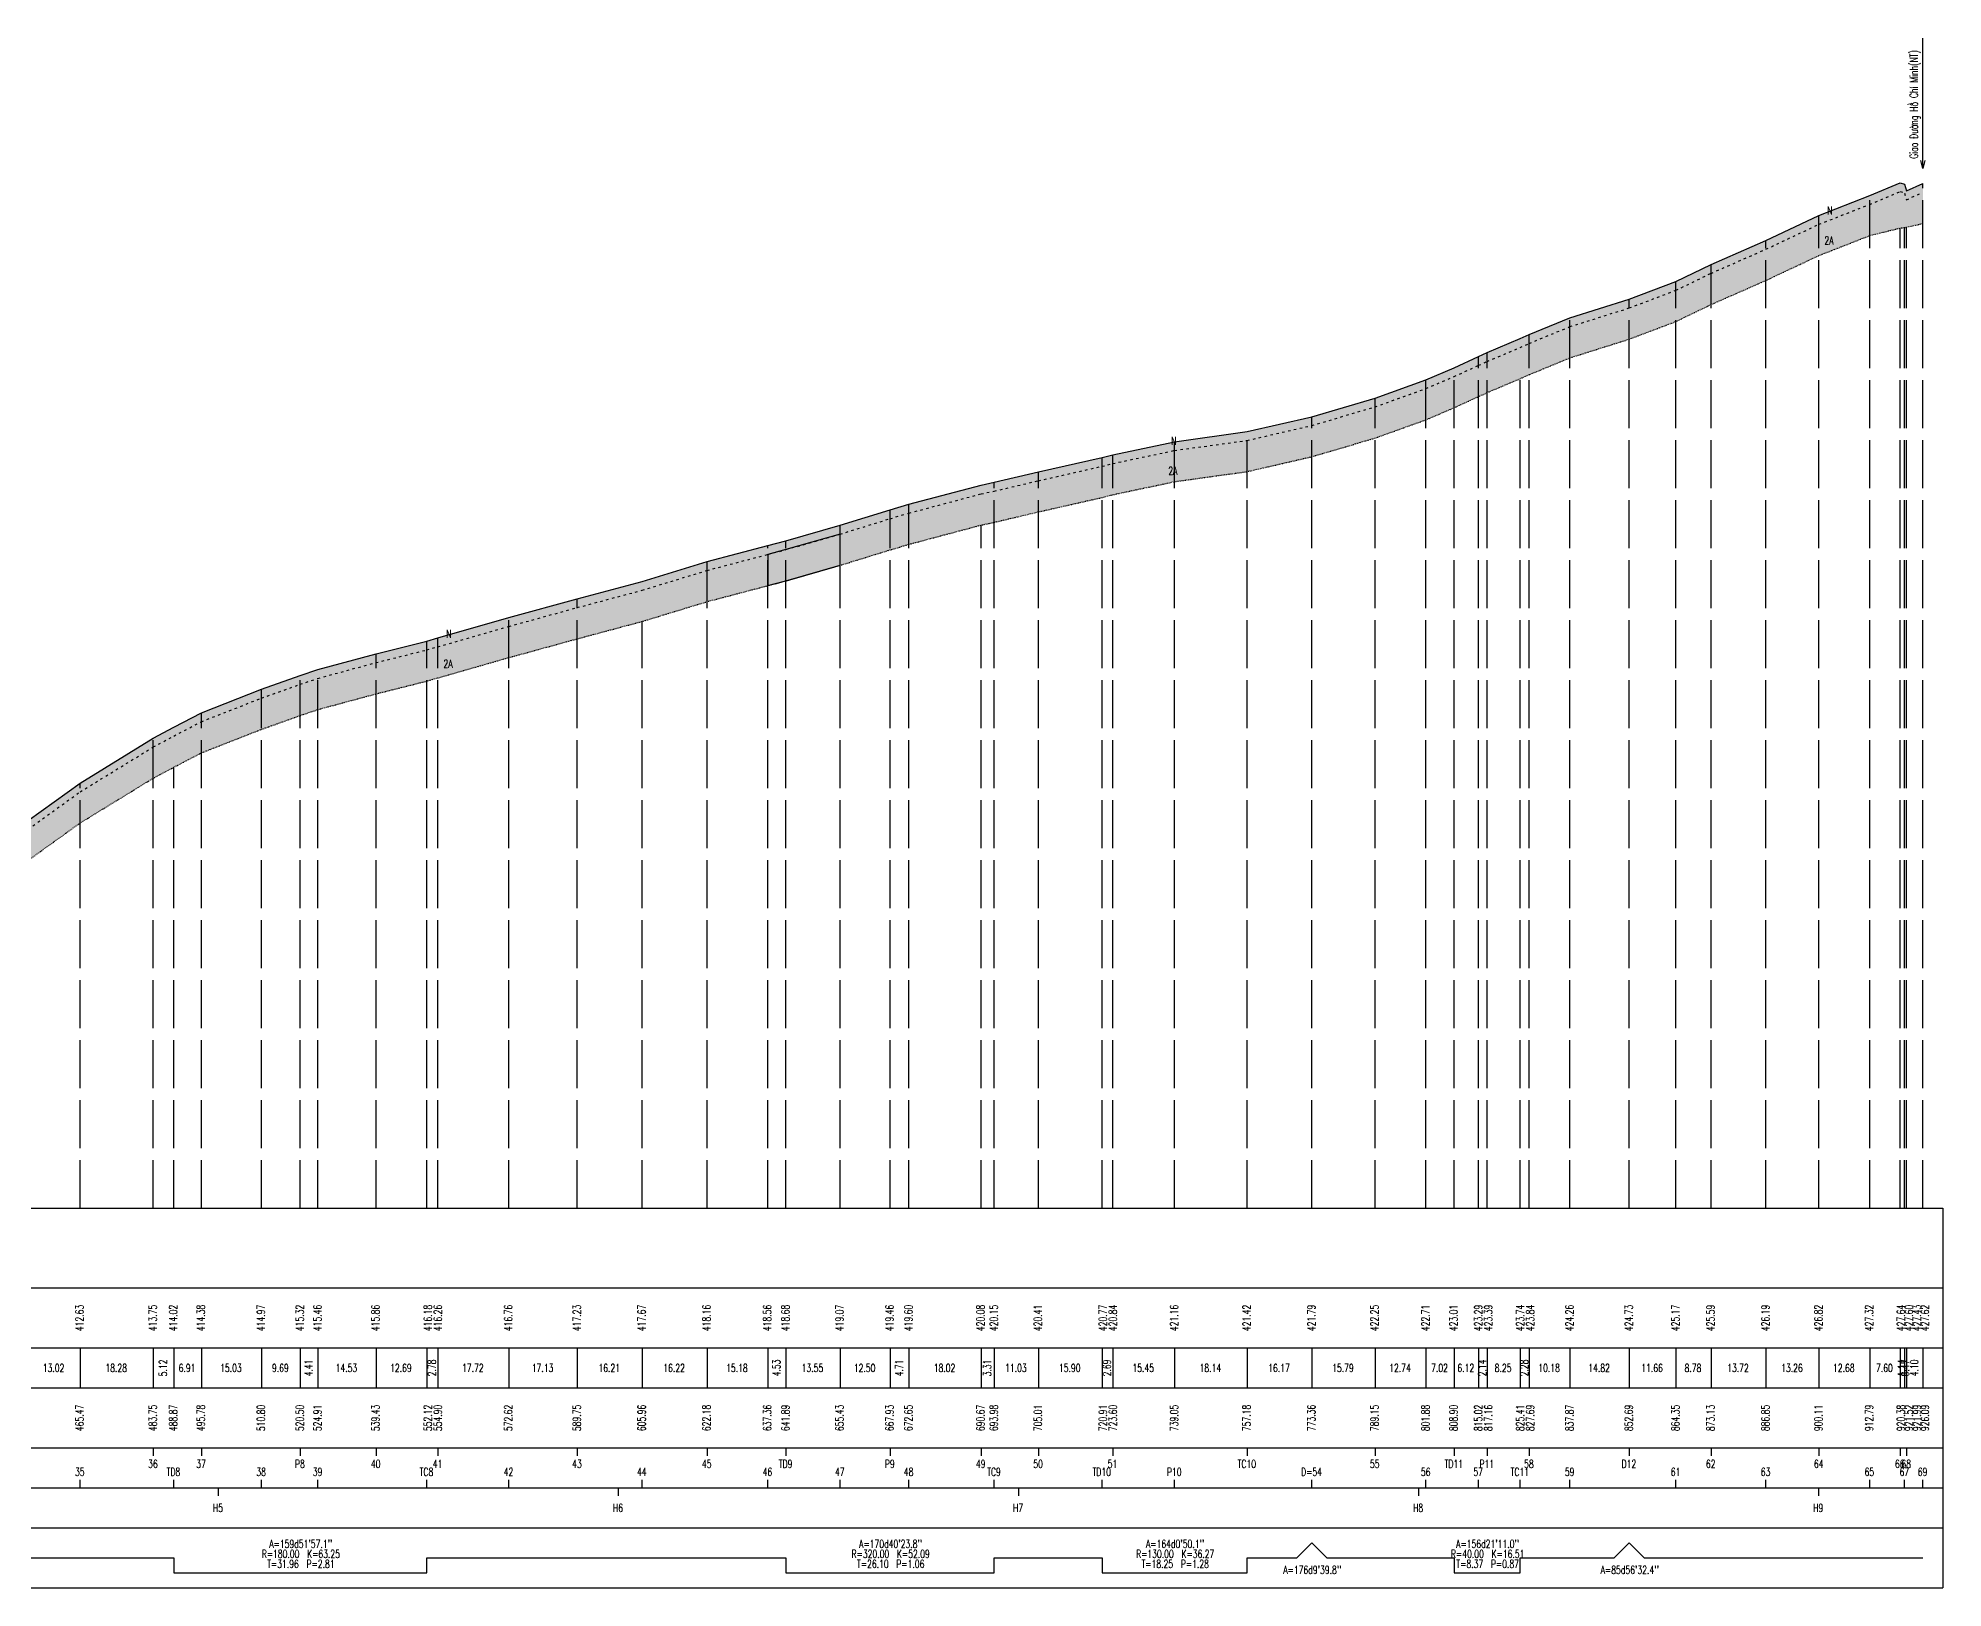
# Model space of a CAD drawing. Header units: centimetres. Extents: x 556321 to 560034, y 1839250 to 1840516.
# Drawn here: x 558596.9 to 559073, y 1840128.8 to 1840516.3 of the extents above; entities that cross this region are included whole.
import ezdxf
from ezdxf.enums import TextEntityAlignment as Align

# ---------------------------------------------------------------- set-up
doc = ezdxf.new("R2010")
doc.units = ezdxf.units.CM
doc.header["$MEASUREMENT"] = 0
doc.set_wipeout_variables(frame=1)
doc.linetypes.add('ACAD_ISO02W100', pattern=[15, 12, -3])
doc.linetypes.add('ACAD_ISO03W100', pattern=[30, 12, -18])
for name, color, linetype in [('DIA CHAT', 8, 'Continuous'), ('enttdtunhien', 3, 'Continuous'), ('kcle_TuyenPDP', 7, 'Continuous'), ('linedongtd', 8, 'Continuous'), ('plinetdtn', 3, 'Continuous'), ('PlineThangCong', 5, 'Continuous'), ('Texttencoc', 5, 'Continuous')]:
    doc.layers.add(name, color=color, linetype=linetype)
doc.styles.add('CHUSO', font='Vnsimple.shx', dxfattribs={"width": 0.7})
doc.styles.get("Standard").update_dxf_attribs({"font": 'Vnsimple.shx', "width": 0.7, "height": 2})
doc.styles.add('TENCOC', font='vnsimple.shx', dxfattribs={"width": 0.7})
doc.styles.add('TIEUDE', font='Vnromanc.shx', dxfattribs={"width": 0.7})
doc.dimstyles.get("Standard").update_dxf_attribs({"dimtxt": 0.18, "dimasz": 0.18, "dimexe": 0.18, "dimexo": 0.0625, "dimgap": 0.09, "dimtad": 0, "dimtih": 1, "dimtoh": 1, "dimdec": 4, "dimzin": 0, "dimdsep": 46, "dimtxsty": 'Standard', "dimcen": 0.09, "dimadec": 0, "dimazin": 0, "dimtfac": 1, "dimtdec": 4, "dimtofl": 0, "dimtmove": 0, "dimatfit": 3, "dimfxl": 0, "dimtolj": 1, "dimtzin": 0, "dimarcsym": 0})

# ---------------------------------------------------------------- blocks, each defined once
blk = doc.blocks.new('A$C379663C2')
at = {"layer": 'Texttencoc', "style": 'TIEUDE'}
blk.add_attdef('M', (1.58, 1.5), '', height=1.76, dxfattribs=at)

msp = doc.modelspace()

# ---------------------------------------------------------------- hatches: boundary and pattern name
at = {"layer": 'DIA CHAT', "lineweight": -2}
h = msp.add_hatch(dxfattribs=at)
h.set_pattern_fill('ANGLE', color=256, scale=10, style=0)
h.set_pattern_definition([(0, (0, 0), (0, 2.75), [2, -0.75]), (90, (0, 0), (-2.75, 2e-16), [2, -0.75])])
h.paths.add_polyline_path([(559042.006, 1840469.781), (559054.686, 1840474.751), (559062.281, 1840477.971), (559063.417, 1840477.591), (559063.891, 1840475.921), (559067.987, 1840477.781), (559067.987, 1840479.981), (559063.891, 1840478.121), (559063.417, 1840479.791), (559062.281, 1840480.171), (559054.686, 1840476.951), (559042.006, 1840471.981), (559028.747, 1840465.741), (559015.029, 1840459.711), (559006.251, 1840455.471), (558994.589, 1840451.061), (558979.768, 1840446.391), (558969.588, 1840442.181), (558967.311, 1840441.181), (558967.311, 1840438.981), (558969.588, 1840439.981), (558979.768, 1840444.191), (558994.589, 1840448.861), (559006.251, 1840453.271), (559015.029, 1840457.511), (559028.747, 1840463.541)])
h.paths.add_polyline_path([(558931.049, 1840424.121), (558943.784, 1840428.701), (558950.803, 1840431.701), (558956.919, 1840434.511), (558959.057, 1840435.481), (558967.311, 1840438.981), (558967.311, 1840441.181), (558959.057, 1840437.681), (558956.919, 1840436.711), (558950.803, 1840433.901), (558943.784, 1840430.901), (558931.049, 1840426.321), (558915.254, 1840421.671), (558899.081, 1840417.941), (558880.945, 1840415.421), (558865.497, 1840412.161), (558862.809, 1840411.461), (558846.912, 1840407.861), (558835.879, 1840405.261), (558832.566, 1840404.561), (558832.566, 1840402.361), (558835.879, 1840403.061), (558846.912, 1840405.661), (558862.809, 1840409.261), (558865.497, 1840409.961), (558880.945, 1840413.221), (558899.081, 1840415.741), (558915.254, 1840419.471)])
h.paths.add_polyline_path([(558764.078, 1840383.221), (558779.259, 1840387.221), (558783.788, 1840388.421), (558797.334, 1840392.301), (558809.834, 1840396.161), (558814.548, 1840397.561), (558832.566, 1840402.361), (558832.566, 1840404.561), (558814.548, 1840399.761), (558809.834, 1840398.361), (558797.334, 1840394.501), (558783.788, 1840390.621), (558779.259, 1840389.421), (558764.078, 1840385.421), (558747.862, 1840380.471), (558731.651, 1840376.131), (558714.524, 1840371.421), (558696.801, 1840366.351), (558694.024, 1840365.551), (558681.332, 1840362.361), (558666.807, 1840358.441), (558662.397, 1840356.941), (558652.703, 1840353.491), (558637.678, 1840347.601), (558630.77, 1840344.001), (558630.77, 1840341.801), (558637.678, 1840345.401), (558652.703, 1840351.291), (558662.397, 1840354.741), (558666.807, 1840356.241), (558681.332, 1840360.161), (558694.024, 1840363.351), (558696.801, 1840364.151), (558714.524, 1840369.221), (558731.651, 1840373.931), (558747.862, 1840378.271)])
h.paths.add_polyline_path([(558590.794, 1840315.981), (558594.347, 1840318.481), (558607.37, 1840327.861), (558625.653, 1840339.071), (558630.77, 1840341.801), (558630.77, 1840344.001), (558625.653, 1840341.271), (558607.37, 1840330.061), (558594.347, 1840320.681), (558590.794, 1840318.181), (558580.61, 1840311.511), (558570.425, 1840304.211), (558557.941, 1840296.901), (558551.448, 1840294.301), (558544.05, 1840291.491), (558532.573, 1840288.441), (558519.026, 1840286.681), (558519.026, 1840284.481), (558532.573, 1840286.241), (558544.05, 1840289.291), (558551.448, 1840292.101), (558557.941, 1840294.701), (558570.425, 1840302.011), (558580.61, 1840309.311)])
h.paths.add_polyline_path([(558462.072, 1840279.021), (558465.873, 1840279.421), (558480.834, 1840280.701), (558483.162, 1840281.001), (558499.196, 1840282.721), (558513.699, 1840283.981), (558519.026, 1840284.481), (558519.026, 1840286.681), (558513.699, 1840286.181), (558499.196, 1840284.921), (558483.162, 1840283.201), (558480.834, 1840282.901), (558465.873, 1840281.621), (558462.072, 1840281.221), (558450.924, 1840280.201), (558443.31, 1840280.391), (558442.59, 1840280.391), (558434.179, 1840281.021), (558425.768, 1840282.741), (558423.233, 1840283.841), (558416.17, 1840286.241), (558409.107, 1840288.841), (558401.226, 1840292.041), (558385.053, 1840300.641), (558385.053, 1840298.441), (558401.226, 1840289.841), (558409.107, 1840286.641), (558416.17, 1840284.041), (558423.233, 1840281.641), (558425.768, 1840280.541), (558434.179, 1840278.821), (558442.59, 1840278.191), (558443.31, 1840278.191), (558450.924, 1840278.001)])
h.paths.add_polyline_path([(558148, 1840297.761), (558141.899, 1840298.701), (558141.899, 1840296.501), (558148, 1840295.561)])
h.paths.add_polyline_path([(558277.825, 1840348.941), (558277.825, 1840346.741), (558282.415, 1840345.111), (558289.43, 1840344.111), (558291.974, 1840342.791), (558299.029, 1840341.491), (558312.271, 1840338.011), (558315.711, 1840335.591), (558320.995, 1840334.291), (558332.786, 1840327.691), (558340.691, 1840323.331), (558349.861, 1840318.291), (558351.658, 1840317.291), (558366.92, 1840308.861), (558385.053, 1840298.441), (558385.053, 1840300.641), (558366.92, 1840311.061), (558351.658, 1840319.491), (558349.861, 1840320.491), (558340.691, 1840325.531), (558332.786, 1840329.891), (558320.995, 1840336.491), (558315.711, 1840337.791), (558312.271, 1840340.211), (558299.029, 1840343.691), (558291.974, 1840344.991), (558289.43, 1840346.311), (558282.415, 1840347.311)])
h = msp.add_hatch(dxfattribs=at)
h.set_pattern_fill('ANSI36', color=256, scale=15, style=0)
h.paths.add_polyline_path([(558351.658, 1840317.291), (558349.861, 1840318.291), (558349.861, 1840310.491), (558351.658, 1840309.491)])
h.paths.add_polyline_path([(558351.658, 1840317.291), (558351.658, 1840309.491), (558366.92, 1840301.061), (558366.92, 1840308.861)])
h.paths.add_polyline_path([(558366.92, 1840308.861), (558366.92, 1840301.061), (558385.053, 1840290.641), (558385.053, 1840298.441)])
h.paths.add_polyline_path([(558320.995, 1840334.291), (558320.995, 1840326.491), (558332.786, 1840319.891), (558332.786, 1840327.691)])
h.paths.add_polyline_path([(558340.691, 1840323.331), (558332.786, 1840327.691), (558332.786, 1840319.891), (558340.691, 1840315.531)])
h.paths.add_polyline_path([(558349.861, 1840318.291), (558340.691, 1840323.331), (558340.691, 1840315.531), (558349.861, 1840310.491)])
h.paths.add_polyline_path([(558299.029, 1840341.491), (558291.974, 1840342.791), (558289.43, 1840344.111), (558282.415, 1840345.111), (558277.825, 1840346.741), (558269.254, 1840347.281), (558269.254, 1840339.481), (558277.825, 1840338.941), (558282.415, 1840337.311), (558289.43, 1840336.311), (558291.974, 1840334.991), (558299.029, 1840333.691), (558312.271, 1840330.211), (558315.711, 1840327.791), (558320.995, 1840326.491), (558320.995, 1840334.291), (558315.711, 1840335.591), (558312.271, 1840338.011)])
h.paths.add_polyline_path([(558797.334, 1840384.501), (558797.334, 1840392.301), (558783.788, 1840388.421), (558779.259, 1840387.221), (558779.259, 1840379.421), (558783.788, 1840380.621)])
h.paths.add_polyline_path([(558814.548, 1840397.561), (558809.834, 1840396.161), (558809.834, 1840388.361), (558814.548, 1840389.761)])
h.paths.add_polyline_path([(558967.311, 1840438.981), (558959.057, 1840435.481), (558959.057, 1840427.681), (558967.311, 1840431.181)])
h.paths.add_polyline_path([(558969.588, 1840439.981), (558967.311, 1840438.981), (558967.311, 1840431.181), (558969.588, 1840432.181)])
h.paths.add_polyline_path([(558959.057, 1840435.481), (558956.919, 1840434.511), (558956.919, 1840426.711), (558959.057, 1840427.681)])
h.paths.add_polyline_path([(558979.768, 1840444.191), (558969.588, 1840439.981), (558969.588, 1840432.181), (558979.768, 1840436.391)])
h.paths.add_polyline_path([(558994.589, 1840448.861), (558979.768, 1840444.191), (558979.768, 1840436.391), (558994.589, 1840441.061)])
h.paths.add_polyline_path([(559006.251, 1840453.271), (558994.589, 1840448.861), (558994.589, 1840441.061), (559006.251, 1840445.471)])
h.paths.add_polyline_path([(559015.029, 1840457.511), (559006.251, 1840453.271), (559006.251, 1840445.471), (559015.029, 1840449.711)])
h.paths.add_polyline_path([(559028.747, 1840463.541), (559015.029, 1840457.511), (559015.029, 1840449.711), (559028.747, 1840455.741)])
h.paths.add_polyline_path([(559042.006, 1840469.781), (559028.747, 1840463.541), (559028.747, 1840455.741), (559042.006, 1840461.981)])
h.paths.add_polyline_path([(559054.686, 1840474.751), (559042.006, 1840469.781), (559042.006, 1840461.981), (559054.686, 1840466.951)])
h.paths.add_polyline_path([(559067.987, 1840477.781), (559063.891, 1840475.921), (559063.417, 1840477.591), (559062.281, 1840477.971), (559054.686, 1840474.751), (559054.686, 1840466.951), (559062.281, 1840468.834), (559063.417, 1840468.978), (559063.891, 1840469.041), (559067.987, 1840469.981)])
h.paths.add_polyline_path([(558943.784, 1840428.701), (558931.049, 1840424.121), (558931.049, 1840416.321), (558943.784, 1840420.901)])
h.paths.add_polyline_path([(558950.803, 1840431.701), (558943.784, 1840428.701), (558943.784, 1840420.901), (558950.803, 1840423.901)])
h.paths.add_polyline_path([(558956.919, 1840434.511), (558950.803, 1840431.701), (558950.803, 1840423.901), (558956.919, 1840426.711)])
h.paths.add_polyline_path([(558880.945, 1840413.221), (558865.497, 1840409.961), (558865.497, 1840402.161), (558880.945, 1840405.421)])
h.paths.add_polyline_path([(558899.081, 1840407.941), (558899.081, 1840415.741), (558880.945, 1840413.221), (558880.945, 1840405.421)])
h.paths.add_polyline_path([(558915.254, 1840419.471), (558899.081, 1840415.741), (558899.081, 1840407.941), (558915.254, 1840411.671)])
h.paths.add_polyline_path([(558931.049, 1840416.321), (558931.049, 1840424.121), (558915.254, 1840419.471), (558915.254, 1840411.671)])
h.paths.add_polyline_path([(558835.879, 1840403.061), (558832.566, 1840402.361), (558832.566, 1840394.561), (558835.879, 1840395.261)])
h.paths.add_polyline_path([(558846.912, 1840405.661), (558835.879, 1840403.061), (558835.879, 1840395.261), (558846.912, 1840397.861)])
h.paths.add_polyline_path([(558862.809, 1840409.261), (558846.912, 1840405.661), (558846.912, 1840397.861), (558862.809, 1840401.461)])
h.paths.add_polyline_path([(558865.497, 1840409.961), (558862.809, 1840409.261), (558862.809, 1840401.461), (558865.497, 1840402.161)])
h.paths.add_polyline_path([(558779.259, 1840379.421), (558779.259, 1840387.221), (558764.078, 1840383.221), (558764.078, 1840375.421)])
h.paths.add_polyline_path([(558832.566, 1840402.361), (558814.548, 1840397.561), (558814.548, 1840389.761), (558832.566, 1840394.561)])
h.paths.add_polyline_path([(558809.834, 1840396.161), (558797.334, 1840392.301), (558797.334, 1840384.501), (558809.834, 1840388.361)])
h.paths.add_polyline_path([(558666.807, 1840356.241), (558662.397, 1840354.741), (558662.397, 1840346.941), (558666.807, 1840348.441)])
h.paths.add_polyline_path([(558696.801, 1840364.151), (558694.024, 1840363.351), (558694.024, 1840355.551), (558696.801, 1840356.351)])
h.paths.add_polyline_path([(558681.332, 1840352.361), (558681.332, 1840360.161), (558666.807, 1840356.241), (558666.807, 1840348.441)])
h.paths.add_polyline_path([(558694.024, 1840363.351), (558681.332, 1840360.161), (558681.332, 1840352.361), (558694.024, 1840355.551)])
h.paths.add_polyline_path([(558714.524, 1840369.221), (558696.801, 1840364.151), (558696.801, 1840356.351), (558714.524, 1840361.421)])
h.paths.add_polyline_path([(558731.651, 1840373.931), (558714.524, 1840369.221), (558714.524, 1840361.421), (558731.651, 1840366.131)])
h.paths.add_polyline_path([(558747.862, 1840370.471), (558747.862, 1840378.271), (558731.651, 1840373.931), (558731.651, 1840366.131)])
h.paths.add_polyline_path([(558764.078, 1840383.221), (558747.862, 1840378.271), (558747.862, 1840370.471), (558764.078, 1840375.421)])
h.paths.add_polyline_path([(558637.678, 1840345.401), (558630.77, 1840341.801), (558630.77, 1840334.001), (558637.678, 1840337.601)])
h.paths.add_polyline_path([(558652.703, 1840343.491), (558652.703, 1840351.291), (558637.678, 1840345.401), (558637.678, 1840337.601)])
h.paths.add_polyline_path([(558662.397, 1840354.741), (558652.703, 1840351.291), (558652.703, 1840343.491), (558662.397, 1840346.941)])
h.paths.add_polyline_path([(558513.699, 1840276.181), (558519.026, 1840276.681), (558519.026, 1840284.481), (558513.699, 1840283.981), (558499.196, 1840282.721), (558483.162, 1840281.001), (558480.834, 1840280.701), (558465.873, 1840279.421), (558462.072, 1840279.021), (558450.924, 1840278.001), (558443.31, 1840278.191), (558442.59, 1840278.191), (558434.179, 1840278.821), (558425.768, 1840280.541), (558423.233, 1840281.641), (558416.17, 1840284.041), (558409.107, 1840286.641), (558401.226, 1840289.841), (558385.053, 1840298.441), (558385.053, 1840290.641), (558401.226, 1840282.041), (558409.107, 1840278.841), (558416.17, 1840276.241), (558423.233, 1840273.841), (558425.768, 1840272.741), (558434.179, 1840271.021), (558442.59, 1840270.391), (558443.31, 1840270.391), (558450.924, 1840270.201), (558462.072, 1840271.221), (558465.873, 1840271.621), (558480.834, 1840272.901), (558483.162, 1840273.201), (558499.196, 1840274.921)])
h.paths.add_polyline_path([(558607.37, 1840320.061), (558625.653, 1840331.271), (558630.77, 1840334.001), (558630.77, 1840341.801), (558625.653, 1840339.071), (558607.37, 1840327.861), (558594.347, 1840318.481), (558590.794, 1840315.981), (558580.61, 1840309.311), (558570.425, 1840302.011), (558557.941, 1840294.701), (558551.448, 1840292.101), (558544.05, 1840289.291), (558532.573, 1840286.241), (558519.026, 1840284.481), (558519.026, 1840276.681), (558532.573, 1840278.441), (558544.05, 1840281.491), (558551.448, 1840284.301), (558557.941, 1840286.901), (558570.425, 1840294.211), (558580.61, 1840301.511), (558590.794, 1840308.181), (558594.347, 1840310.681)])
h.paths.add_polyline_path([(558233.746, 1840333.971), (558239.946, 1840335.391), (558255.742, 1840338.341), (558269.254, 1840339.481), (558269.254, 1840347.281), (558255.742, 1840346.141), (558239.946, 1840343.191), (558233.746, 1840341.771), (558224.708, 1840339.441), (558208.254, 1840335.711), (558191.607, 1840329.441), (558173.408, 1840317.911), (558163.302, 1840309.201), (558157.346, 1840302.441), (558153.197, 1840299.341), (558148, 1840295.561), (558141.899, 1840296.501), (558141.899, 1840287.162), (558148, 1840287.761), (558153.197, 1840291.541), (558157.346, 1840294.641), (558163.302, 1840301.401), (558173.408, 1840310.111), (558191.607, 1840321.641), (558208.254, 1840327.911), (558224.708, 1840331.641)])

# ---------------------------------------------------------------- linework, layer by layer
at = {"layer": 'Defpoints', "linetype": 'ACAD_ISO03W100', "lineweight": -2, "ltscale": 0.01}
msp.add_lwpolyline([(558594.347, 1840310.681), (558607.37, 1840320.061), (558625.653, 1840331.271), (558630.77, 1840334.001), (558637.678, 1840337.601), (558652.703, 1840343.491), (558662.397, 1840346.941), (558666.807, 1840348.441), (558681.332, 1840352.361), (558694.024, 1840355.551), (558696.801, 1840356.351), (558714.524, 1840361.421), (558731.651, 1840366.131), (558747.862, 1840370.471), (558764.078, 1840375.421), (558779.259, 1840379.421), (558783.788, 1840380.621), (558797.334, 1840384.501), (558809.834, 1840388.361), (558814.548, 1840389.761), (558832.566, 1840394.561), (558835.879, 1840395.261), (558846.912, 1840397.861), (558862.809, 1840401.461), (558865.497, 1840402.161), (558880.945, 1840405.421), (558899.081, 1840407.941), (558915.254, 1840411.671), (558931.049, 1840416.321), (558943.784, 1840420.901), (558950.803, 1840423.901), (558956.919, 1840426.711), (558959.057, 1840427.681), (558967.311, 1840431.181), (558969.588, 1840432.181), (558979.768, 1840436.391), (558994.589, 1840441.061), (559006.251, 1840445.471), (559015.029, 1840449.711), (559028.747, 1840455.741), (559042.006, 1840461.981), (559054.686, 1840466.951), (559062.281, 1840468.834), (559063.417, 1840468.978), (559063.891, 1840469.041), (559067.987, 1840469.981)], dxfattribs=at)
at = {"layer": 'DIA CHAT', "linetype": 'ACAD_ISO03W100', "lineweight": -2, "ltscale": 0.05}
msp.add_lwpolyline([(558594.347, 1840318.481), (558607.37, 1840327.861), (558625.653, 1840339.071), (558630.77, 1840341.801), (558637.678, 1840345.401), (558652.703, 1840351.291), (558662.397, 1840354.741), (558666.807, 1840356.241), (558681.332, 1840360.161), (558694.024, 1840363.351), (558696.801, 1840364.151), (558714.524, 1840369.221), (558731.651, 1840373.931), (558747.862, 1840378.271), (558764.078, 1840383.221), (558779.259, 1840387.221), (558783.788, 1840388.421), (558797.334, 1840392.301), (558809.834, 1840396.161), (558814.548, 1840397.561), (558832.566, 1840402.361), (558835.879, 1840403.061), (558846.912, 1840405.661), (558862.809, 1840409.261), (558865.497, 1840409.961), (558880.945, 1840413.221), (558899.081, 1840415.741), (558915.254, 1840419.471), (558931.049, 1840424.121), (558943.784, 1840428.701), (558950.803, 1840431.701), (558956.919, 1840434.511), (558959.057, 1840435.481), (558967.311, 1840438.981), (558969.588, 1840439.981), (558979.768, 1840444.191), (558994.589, 1840448.861), (559006.251, 1840453.271), (559015.029, 1840457.511), (559028.747, 1840463.541), (559042.006, 1840469.781), (559054.686, 1840474.751), (559062.281, 1840477.971), (559063.417, 1840477.591), (559063.891, 1840475.921), (559067.987, 1840477.781)], dxfattribs=at)
at = {"layer": 'DIA CHAT', "lineweight": -2}
msp.add_lwpolyline([(558779.259, 1840387.221), (558779.259, 1840379.421), (558783.788, 1840380.621), (558797.334, 1840384.501), (558797.334, 1840392.301), (558783.788, 1840388.421), (558779.259, 1840387.221)], close=True, dxfattribs=at)
at = {"layer": 'enttdtunhien', "lineweight": -2}
for p, q in [((558136.899, 1840223.791), (559072.987, 1840223.791)), ((559072.987, 1840223.791), (559072.987, 1840128.791)), ((558136.899, 1840203.791), (559072.987, 1840203.791)), ((558136.899, 1840188.791), (559072.987, 1840188.791)), ((558136.899, 1840178.791), (559072.987, 1840178.791)), ((558136.899, 1840163.791), (559072.987, 1840163.791)), ((558136.899, 1840153.791), (559072.987, 1840153.791)), ((558136.899, 1840143.791), (559072.987, 1840143.791)), ((558136.899, 1840128.791), (559072.987, 1840128.791))]:
    msp.add_line(p, q, dxfattribs=at)
at = {"layer": 'enttdtunhien', "color": 3, "lineweight": -2}
for p, q in [((558607.37, 1840188.791), (558607.37, 1840178.791)), ((558625.653, 1840188.791), (558625.653, 1840178.791)), ((558630.77, 1840188.791), (558630.77, 1840178.791)), ((558637.678, 1840188.791), (558637.678, 1840178.791)), ((558652.703, 1840188.791), (558652.703, 1840178.791)), ((558662.397, 1840188.791), (558662.397, 1840178.791)), ((558666.807, 1840188.791), (558666.807, 1840178.791)), ((558681.332, 1840188.791), (558681.332, 1840178.791)), ((558694.024, 1840188.791), (558694.024, 1840178.791)), ((558696.801, 1840188.791), (558696.801, 1840178.791)), ((558714.524, 1840188.791), (558714.524, 1840178.791)), ((558731.651, 1840188.791), (558731.651, 1840178.791)), ((558747.862, 1840188.791), (558747.862, 1840178.791)), ((558764.078, 1840188.791), (558764.078, 1840178.791)), ((558779.259, 1840188.791), (558779.259, 1840178.791)), ((558783.788, 1840188.791), (558783.788, 1840178.791)), ((558797.334, 1840188.791), (558797.334, 1840178.791)), ((558809.834, 1840188.791), (558809.834, 1840178.791)), ((558814.548, 1840188.791), (558814.548, 1840178.791)), ((558832.566, 1840188.791), (558832.566, 1840178.791)), ((558835.879, 1840188.791), (558835.879, 1840178.791)), ((558846.912, 1840188.791), (558846.912, 1840178.791)), ((558862.809, 1840188.791), (558862.809, 1840178.791)), ((558865.497, 1840188.791), (558865.497, 1840178.791)), ((558880.945, 1840188.791), (558880.945, 1840178.791)), ((558899.081, 1840188.791), (558899.081, 1840178.791)), ((558915.254, 1840188.791), (558915.254, 1840178.791)), ((558931.049, 1840188.791), (558931.049, 1840178.791)), ((558943.784, 1840188.791), (558943.784, 1840178.791)), ((558950.803, 1840188.791), (558950.803, 1840178.791)), ((558956.919, 1840188.791), (558956.919, 1840178.791)), ((558959.057, 1840188.791), (558959.057, 1840178.791)), ((558967.311, 1840188.791), (558967.311, 1840178.791)), ((558969.588, 1840188.791), (558969.588, 1840178.791)), ((558979.768, 1840188.791), (558979.768, 1840178.791)), ((558994.589, 1840188.791), (558994.589, 1840178.791)), ((559006.251, 1840188.791), (559006.251, 1840178.791)), ((559015.029, 1840188.791), (559015.029, 1840178.791)), ((559028.747, 1840188.791), (559028.747, 1840178.791)), ((559042.006, 1840188.791), (559042.006, 1840178.791)), ((559054.686, 1840188.791), (559054.686, 1840178.791)), ((559062.281, 1840188.791), (559062.281, 1840178.791)), ((559063.417, 1840188.791), (559063.417, 1840178.791)), ((559063.891, 1840188.791), (559063.891, 1840178.791)), ((559067.987, 1840188.791), (559067.987, 1840178.791))]:
    msp.add_line(p, q, dxfattribs=at)
at = {"layer": 'enttdtunhien', "color": 5, "lineweight": -2}
for p, q in [((558625.653, 1840163.791), (558625.653, 1840161.791)), ((558637.678, 1840163.791), (558637.678, 1840161.791)), ((558662.397, 1840163.791), (558662.397, 1840161.791)), ((558681.332, 1840163.791), (558681.332, 1840161.791)), ((558696.801, 1840163.791), (558696.801, 1840161.791)), ((558731.651, 1840163.791), (558731.651, 1840161.791)), ((558764.078, 1840163.791), (558764.078, 1840161.791)), ((558783.788, 1840163.791), (558783.788, 1840161.791)), ((558809.834, 1840163.791), (558809.834, 1840161.791)), ((558832.566, 1840163.791), (558832.566, 1840161.791)), ((558846.912, 1840163.791), (558846.912, 1840161.791)), ((558865.497, 1840163.791), (558865.497, 1840161.791)), ((558899.081, 1840163.791), (558899.081, 1840161.791)), ((558931.049, 1840163.791), (558931.049, 1840161.791)), ((558950.803, 1840163.791), (558950.803, 1840161.791)), ((558959.057, 1840163.791), (558959.057, 1840161.791)), ((558969.588, 1840163.791), (558969.588, 1840161.791)), ((558994.589, 1840163.791), (558994.589, 1840161.791)), ((559015.029, 1840163.791), (559015.029, 1840161.791)), ((559042.006, 1840163.791), (559042.006, 1840161.791)), ((559062.281, 1840163.791), (559062.281, 1840161.791)), ((559063.891, 1840163.791), (559063.891, 1840161.791)), ((558607.37, 1840153.791), (558607.37, 1840155.791)), ((558630.77, 1840153.791), (558630.77, 1840155.791)), ((558652.703, 1840153.791), (558652.703, 1840155.791)), ((558666.807, 1840153.791), (558666.807, 1840155.791)), ((558694.024, 1840153.791), (558694.024, 1840155.791)), ((558714.524, 1840153.791), (558714.524, 1840155.791)), ((558747.862, 1840153.791), (558747.862, 1840155.791)), ((558779.259, 1840153.791), (558779.259, 1840155.791)), ((558797.334, 1840153.791), (558797.334, 1840155.791)), ((558814.548, 1840153.791), (558814.548, 1840155.791)), ((558835.879, 1840153.791), (558835.879, 1840155.791)), ((558862.809, 1840153.791), (558862.809, 1840155.791)), ((558880.945, 1840153.791), (558880.945, 1840155.791)), ((558915.254, 1840153.791), (558915.254, 1840155.791)), ((558943.784, 1840153.791), (558943.784, 1840155.791)), ((558956.919, 1840153.791), (558956.919, 1840155.791)), ((558967.311, 1840153.791), (558967.311, 1840155.791)), ((558979.768, 1840153.791), (558979.768, 1840155.791)), ((559006.251, 1840153.791), (559006.251, 1840155.791)), ((559028.747, 1840153.791), (559028.747, 1840155.791)), ((559054.686, 1840153.791), (559054.686, 1840155.791)), ((559063.417, 1840153.791), (559063.417, 1840155.791)), ((559067.987, 1840153.791), (559067.987, 1840155.791)), ((558641.899, 1840153.791), (558641.899, 1840151.791)), ((558741.899, 1840153.791), (558741.899, 1840151.791)), ((558841.899, 1840153.791), (558841.899, 1840151.791)), ((558941.899, 1840153.791), (558941.899, 1840151.791)), ((559041.899, 1840153.791), (559041.899, 1840151.791))]:
    msp.add_line(p, q, dxfattribs=at)
at = {"layer": 'linedongtd', "linetype": 'ACAD_ISO02W100', "lineweight": -2}
for p, q in [((559067.987, 1840223.791), (559067.987, 1840479.981)), ((559054.686, 1840223.791), (559054.686, 1840476.951)), ((559042.006, 1840223.791), (559042.006, 1840471.981)), ((559062.281, 1840223.791), (559062.281, 1840468.834)), ((559063.417, 1840223.791), (559063.417, 1840468.978)), ((559063.891, 1840223.791), (559063.891, 1840469.041)), ((559028.747, 1840223.791), (559028.747, 1840465.741)), ((559015.029, 1840223.791), (559015.029, 1840459.711)), ((559006.251, 1840223.791), (559006.251, 1840455.471)), ((558994.589, 1840223.791), (558994.589, 1840451.061)), ((558979.768, 1840223.791), (558979.768, 1840446.391)), ((558969.588, 1840223.791), (558969.588, 1840442.181)), ((558956.919, 1840223.791), (558956.919, 1840436.711)), ((558959.057, 1840223.791), (558959.057, 1840437.681)), ((558943.784, 1840223.791), (558943.784, 1840430.901)), ((558950.803, 1840223.791), (558950.803, 1840433.901)), ((558967.311, 1840223.791), (558967.311, 1840431.181)), ((558931.049, 1840223.791), (558931.049, 1840426.321)), ((558915.254, 1840223.791), (558915.254, 1840421.671)), ((558899.081, 1840223.791), (558899.081, 1840417.941)), ((558865.497, 1840223.791), (558865.497, 1840412.161)), ((558880.945, 1840223.791), (558880.945, 1840415.421)), ((558846.912, 1840223.791), (558846.912, 1840407.861)), ((558862.809, 1840223.791), (558862.809, 1840411.461)), ((558835.879, 1840223.791), (558835.879, 1840405.261)), ((558809.834, 1840223.791), (558809.834, 1840398.361)), ((558814.548, 1840223.791), (558814.548, 1840399.761)), ((558797.334, 1840223.791), (558797.334, 1840394.501)), ((558832.566, 1840223.791), (558832.566, 1840394.561)), ((558779.259, 1840223.791), (558779.259, 1840389.421)), ((558783.788, 1840223.791), (558783.788, 1840390.621)), ((558764.078, 1840223.791), (558764.078, 1840385.421)), ((558731.651, 1840223.791), (558731.651, 1840376.131)), ((558714.524, 1840223.791), (558714.524, 1840371.421)), ((558747.862, 1840223.791), (558747.862, 1840370.471)), ((558694.024, 1840223.791), (558694.024, 1840365.551)), ((558696.801, 1840223.791), (558696.801, 1840366.351)), ((558681.332, 1840223.791), (558681.332, 1840362.361)), ((558662.397, 1840223.791), (558662.397, 1840356.941)), ((558666.807, 1840223.791), (558666.807, 1840358.441)), ((558652.703, 1840223.791), (558652.703, 1840353.491)), ((558637.678, 1840223.791), (558637.678, 1840347.601)), ((558625.653, 1840223.791), (558625.653, 1840341.271)), ((558630.77, 1840223.791), (558630.77, 1840334.001)), ((558607.37, 1840223.791), (558607.37, 1840330.061))]:
    msp.add_line(p, q, dxfattribs=at)
at = {"layer": 'plinetdtn', "lineweight": -2}
msp.add_lwpolyline([(558594.347, 1840320.681), (558607.37, 1840330.061), (558625.653, 1840341.271), (558630.77, 1840344.001), (558637.678, 1840347.601), (558652.703, 1840353.491), (558662.397, 1840356.941), (558666.807, 1840358.441), (558681.332, 1840362.361), (558694.024, 1840365.551), (558696.801, 1840366.351), (558714.524, 1840371.421), (558731.651, 1840376.131), (558747.862, 1840380.471), (558764.078, 1840385.421), (558779.259, 1840389.421), (558783.788, 1840390.621), (558797.334, 1840394.501), (558809.834, 1840398.361), (558814.548, 1840399.761), (558832.566, 1840404.561), (558835.879, 1840405.261), (558846.912, 1840407.861), (558862.809, 1840411.461), (558865.497, 1840412.161), (558880.945, 1840415.421), (558899.081, 1840417.941), (558915.254, 1840421.671), (558931.049, 1840426.321), (558943.784, 1840430.901), (558950.803, 1840433.901), (558956.919, 1840436.711), (558959.057, 1840437.681), (558967.311, 1840441.181), (558969.588, 1840442.181), (558979.768, 1840446.391), (558994.589, 1840451.061), (559006.251, 1840455.471), (559015.029, 1840459.711), (559028.747, 1840465.741), (559042.006, 1840471.981), (559054.686, 1840476.951), (559062.281, 1840480.171), (559063.417, 1840479.791), (559063.891, 1840478.121), (559067.987, 1840479.981)], dxfattribs=at)
at = {"layer": 'PlineThangCong', "color": 1, "lineweight": -2}
msp.add_lwpolyline([(558590.794, 1840136.291), (558630.77, 1840136.291), (558630.77, 1840132.541), (558694.024, 1840132.541), (558694.024, 1840136.291), (558783.788, 1840136.291), (558783.788, 1840132.541), (558835.879, 1840132.541), (558835.879, 1840136.291), (558862.809, 1840136.291), (558862.809, 1840132.541), (558899.081, 1840132.541), (558899.081, 1840136.291), (558911.504, 1840136.291), (558915.254, 1840140.041), (558919.004, 1840136.291), (558950.803, 1840136.291), (558950.803, 1840132.541), (558967.311, 1840132.541), (558967.311, 1840136.291), (558990.839, 1840136.291), (558994.589, 1840140.041), (558998.339, 1840136.291), (559067.987, 1840136.291)], dxfattribs=at)

# ---------------------------------------------------------------- texts
at = {"layer": 'enttdtunhien', "color": 3, "lineweight": -2, "style": 'CHUSO', "width": 0.7}
for s, p in [('412.63', (558607.243, 1840196.29, 413.168)), ('413.75', (558625.526, 1840196.29, 413.168)), ('414.02', (558630.644, 1840196.29, 413.168)), ('414.38', (558637.551, 1840196.29, 413.168)), ('414.97', (558652.577, 1840196.29, 413.168)), ('415.32', (558662.271, 1840196.29, 413.168)), ('415.46', (558666.681, 1840196.29, 413.168)), ('415.86', (558681.206, 1840196.29, 413.168)), ('416.18', (558694.286, 1840196.29, 413.168)), ('416.26', (558696.786, 1840196.29, 413.168)), ('416.76', (558714.397, 1840196.29, 413.168)), ('417.23', (558731.525, 1840196.29, 413.168)), ('417.67', (558747.736, 1840196.29, 413.168)), ('418.16', (558763.952, 1840196.29, 413.168)), ('418.56', (558779.132, 1840196.29, 413.168)), ('418.68', (558783.662, 1840196.29, 413.168)), ('419.07', (558797.208, 1840196.29, 413.168)), ('419.46', (558809.707, 1840196.29, 413.168)), ('419.60', (558814.422, 1840196.29, 413.168)), ('420.08', (558832.439, 1840196.29, 413.168)), ('420.15', (558835.752, 1840196.29, 413.168)), ('420.41', (558846.786, 1840196.29, 413.168)), ('420.77', (558863.027, 1840196.29, 413.168)), ('420.84', (558865.527, 1840196.29, 413.168)), ('421.16', (558880.819, 1840196.29, 413.168)), ('421.42', (558898.954, 1840196.29, 413.168)), ('421.79', (558915.128, 1840196.29, 413.168)), ('422.25', (558930.922, 1840196.29, 413.168)), ('422.71', (558943.658, 1840196.29, 413.168)), ('423.01', (558950.676, 1840196.29, 413.168)), ('423.29', (558956.861, 1840196.29, 413.168)), ('423.39', (558959.361, 1840196.29, 413.168)), ('423.74', (558967.323, 1840196.29, 413.168)), ('423.84', (558969.823, 1840196.29, 413.168)), ('424.26', (558979.641, 1840196.29, 413.168)), ('424.73', (558994.463, 1840196.29, 413.168)), ('425.17', (559006.125, 1840196.29, 413.168)), ('425.59', (559014.903, 1840196.29, 413.168)), ('426.19', (559028.621, 1840196.29, 413.168)), ('426.82', (559041.88, 1840196.29, 413.168)), ('427.32', (559054.559, 1840196.29, 413.168)), ('427.64', (559062.508, 1840196.29, 413.168)), ('427.60', (559064.508, 1840196.29, 413.168)), ('427.43', (559066.508, 1840196.29, 413.168)), ('427.62', (559068.508, 1840196.29, 413.168)), ('465.47', (558607.243, 1840171.29, 413.168)), ('483.75', (558625.526, 1840171.29, 413.168)), ('488.87', (558630.644, 1840171.29, 413.168)), ('495.78', (558637.551, 1840171.29, 413.168)), ('510.80', (558652.577, 1840171.29, 413.168)), ('520.50', (558662.271, 1840171.29, 413.168)), ('524.91', (558666.681, 1840171.29, 413.168)), ('539.43', (558681.206, 1840171.29, 413.168)), ('552.12', (558694.286, 1840171.29, 413.168)), ('554.90', (558696.786, 1840171.29, 413.168)), ('572.62', (558714.397, 1840171.29, 413.168)), ('589.75', (558731.525, 1840171.29, 413.168)), ('605.96', (558747.736, 1840171.29, 413.168)), ('622.18', (558763.952, 1840171.29, 413.168)), ('637.36', (558779.132, 1840171.29, 413.168)), ('641.89', (558783.662, 1840171.29, 413.168)), ('655.43', (558797.208, 1840171.29, 413.168)), ('667.93', (558809.707, 1840171.29, 413.168)), ('672.65', (558814.422, 1840171.29, 413.168)), ('690.67', (558832.439, 1840171.29, 413.168)), ('693.98', (558835.752, 1840171.29, 413.168)), ('705.01', (558846.786, 1840171.29, 413.168)), ('720.91', (558863.027, 1840171.29, 413.168)), ('723.60', (558865.527, 1840171.29, 413.168)), ('739.05', (558880.819, 1840171.29, 413.168)), ('757.18', (558898.954, 1840171.29, 413.168)), ('773.36', (558915.128, 1840171.29, 413.168)), ('789.15', (558930.922, 1840171.29, 413.168)), ('801.88', (558943.658, 1840171.29, 413.168)), ('808.90', (558950.676, 1840171.29, 413.168)), ('815.02', (558956.861, 1840171.29, 413.168)), ('817.16', (558959.361, 1840171.29, 413.168)), ('825.41', (558967.323, 1840171.29, 413.168)), ('827.69', (558969.823, 1840171.29, 413.168)), ('837.87', (558979.641, 1840171.29, 413.168)), ('852.69', (558994.463, 1840171.29, 413.168)), ('864.35', (559006.125, 1840171.29, 413.168)), ('873.13', (559014.903, 1840171.29, 413.168)), ('886.85', (559028.621, 1840171.29, 413.168)), ('900.11', (559041.88, 1840171.29, 413.168)), ('912.79', (559054.559, 1840171.29, 413.168)), ('920.38', (559062.508, 1840171.29, 413.168)), ('921.52', (559064.508, 1840171.29, 413.168)), ('921.99', (559066.508, 1840171.29, 413.168)), ('926.09', (559068.508, 1840171.29, 413.168))]:
    msp.add_text(s, height=2, rotation=90, dxfattribs=at).set_placement(p, align=Align.MIDDLE)
at = {"layer": 'enttdtunhien', "color": 1, "lineweight": -2, "style": 'CHUSO', "width": 0.7}
for s, p in [("A=159d51'57.1''", (558662.544, 1840139.79, 413.168)), ("A=170d40'23.8''", (558809.98, 1840139.79, 413.168)), ("A=164d0'50.1''", (558881.092, 1840139.79, 413.168)), ("A=156d21'11.0''", (558959.204, 1840139.79, 413.168)), ('R=180.00  K=63.25', (558662.544, 1840137.29, 413.168)), ('T=31.96  P=2.81', (558662.544, 1840134.79, 413.168)), ('R=320.00  K=52.09', (558809.98, 1840137.29, 413.168)), ('T=26.10  P=1.06', (558809.98, 1840134.79, 413.168)), ('R=130.00  K=36.27', (558881.092, 1840137.29, 413.168)), ('T=18.25  P=1.28', (558881.092, 1840134.79, 413.168)), ('R=40.00  K=16.51', (558959.204, 1840137.29, 413.168)), ('T=8.37  P=0.87', (558959.204, 1840134.79, 413.168)), ("A=176d9'39.8''", (558915.401, 1840133.29, 413.168)), ("A=85d56'32.4''", (558994.736, 1840133.29, 413.168))]:
    msp.add_text(s, height=2, dxfattribs=at).set_placement(p, align=Align.MIDDLE)
at = {"layer": 'enttdtunhien', "color": 3, "lineweight": -2, "insert": (559064.735, 1840486.164), "char_height": 2, "width": 39.3809, "attachment_point": 1, "rotation": 90, "style": 'CHUSO'}
msp.add_mtext('Giao §\xadêng Hå ChÝ Minh(NT)', dxfattribs=at)
at = {"layer": 'kcle_TuyenPDP', "color": 3, "lineweight": -2, "style": 'CHUSO', "width": 0.7}
for s, p in [('13.02', (558600.732, 1840183.79, 413.168)), ('18.28', (558616.385, 1840183.79, 413.168)), ('6.91', (558634.098, 1840183.79, 413.168)), ('15.03', (558645.064, 1840183.79, 413.168)), ('9.69', (558657.424, 1840183.79, 413.168)), ('14.53', (558673.943, 1840183.79, 413.168)), ('12.69', (558687.552, 1840183.79, 413.168)), ('17.72', (558705.536, 1840183.79, 413.168)), ('17.13', (558722.961, 1840183.79, 413.168)), ('16.21', (558739.63, 1840183.79, 413.168)), ('16.22', (558755.844, 1840183.79, 413.168)), ('15.18', (558771.542, 1840183.79, 413.168)), ('13.55', (558790.435, 1840183.79, 413.168)), ('12.50', (558803.457, 1840183.79, 413.168)), ('18.02', (558823.431, 1840183.79, 413.168)), ('11.03', (558841.269, 1840183.79, 413.168)), ('15.90', (558854.734, 1840183.79, 413.168)), ('15.45', (558873.095, 1840183.79, 413.168)), ('18.14', (558889.886, 1840183.79, 413.168)), ('16.17', (558907.041, 1840183.79, 413.168)), ('15.79', (558923.025, 1840183.79, 413.168)), ('12.74', (558937.29, 1840183.79, 413.168)), ('7.02', (558947.167, 1840183.79, 413.168)), ('6.12', (558953.734, 1840183.79, 413.168)), ('8.25', (558963.058, 1840183.79, 413.168)), ('10.18', (558974.552, 1840183.79, 413.168)), ('14.82', (558987.052, 1840183.79, 413.168)), ('11.66', (559000.294, 1840183.79, 413.168)), ('8.78', (559010.514, 1840183.79, 413.168)), ('13.72', (559021.762, 1840183.79, 413.168)), ('13.26', (559035.25, 1840183.79, 413.168)), ('12.68', (559048.219, 1840183.79, 413.168)), ('7.60', (559058.357, 1840183.79, 413.168))]:
    msp.add_text(s, height=2, dxfattribs=at).set_placement(p, align=Align.MIDDLE)
for s, p in [('5.12', (558628.085, 1840183.79, 413.168)), ('4.41', (558664.476, 1840183.79, 413.168)), ('2.78', (558695.286, 1840183.79, 413.168)), ('4.53', (558781.397, 1840183.79, 413.168)), ('4.71', (558812.064, 1840183.79, 413.168)), ('3.31', (558834.096, 1840183.79, 413.168)), ('2.69', (558864.027, 1840183.79, 413.168)), ('2.14', (558957.861, 1840183.79, 413.168)), ('2.28', (558968.323, 1840183.79, 413.168)), ('1.14', (559062.722, 1840183.79, 413.168)), ('0.47', (559063.527, 1840183.79, 413.168)), ('4.10', (559065.813, 1840183.79, 413.168))]:
    msp.add_text(s, height=2, rotation=90, dxfattribs=at).set_placement(p, align=Align.MIDDLE)
at = {"layer": 'Texttencoc', "color": 5, "lineweight": -2, "style": 'TENCOC', "width": 0.7}
for s, p in [('36', (558625.574, 1840159.79, 413.168)), ('37', (558637.599, 1840159.79, 413.168)), ('P8', (558662.318, 1840159.79, 413.168)), ('40', (558681.254, 1840159.79, 413.168)), ('41', (558696.723, 1840159.79, 413.168)), ('43', (558731.572, 1840159.79, 413.168)), ('45', (558763.999, 1840159.79, 413.168)), ('TD9', (558783.71, 1840159.79, 413.168)), ('P9', (558809.755, 1840159.79, 413.168)), ('49', (558832.487, 1840159.79, 413.168)), ('50', (558846.833, 1840159.79, 413.168)), ('51', (558865.418, 1840159.79, 413.168)), ('TC10', (558899.002, 1840159.79, 413.168)), ('55', (558930.97, 1840159.79, 413.168)), ('TD11', (558950.724, 1840159.79, 413.168)), ('P11', (558958.978, 1840159.79, 413.168)), ('58', (558969.51, 1840159.79, 413.168)), ('D12', (558994.51, 1840159.79, 413.168)), ('62', (559014.95, 1840159.79, 413.168)), ('64', (559041.927, 1840159.79, 413.168)), ('66', (559062.202, 1840159.79, 413.168)), ('68', (559063.812, 1840159.79, 413.168)), ('35', (558607.291, 1840157.79, 413.168)), ('TD8', (558630.692, 1840157.79, 413.168)), ('38', (558652.625, 1840157.79, 413.168)), ('39', (558666.728, 1840157.79, 413.168)), ('TC8', (558693.945, 1840157.79, 413.168)), ('42', (558714.445, 1840157.79, 413.168)), ('44', (558747.784, 1840157.79, 413.168)), ('46', (558779.18, 1840157.79, 413.168)), ('47', (558797.255, 1840157.79, 413.168)), ('48', (558814.469, 1840157.79, 413.168)), ('TC9', (558835.8, 1840157.79, 413.168)), ('TD10', (558862.731, 1840157.79, 413.168)), ('P10', (558880.866, 1840157.79, 413.168)), ('D=54', (558915.176, 1840157.79, 413.168)), ('56', (558943.705, 1840157.79, 413.168)), ('57', (558956.84, 1840157.79, 413.168)), ('TC11', (558967.232, 1840157.79, 413.168)), ('59', (558979.689, 1840157.79, 413.168)), ('61', (559006.172, 1840157.79, 413.168)), ('63', (559028.668, 1840157.79, 413.168)), ('65', (559054.607, 1840157.79, 413.168)), ('67', (559063.338, 1840157.79, 413.168)), ('69', (559067.909, 1840157.79, 413.168)), ('H5', (558641.821, 1840148.79, 413.168)), ('H6', (558741.821, 1840148.79, 413.168)), ('H7', (558841.821, 1840148.79, 413.168)), ('H8', (558941.821, 1840148.79, 413.168)), ('H9', (559041.821, 1840148.79, 413.168))]:
    msp.add_text(s, height=2, dxfattribs=at).set_placement(p, align=Align.MIDDLE)

# ---------------------------------------------------------------- leaders
at = {"layer": 'plinetdtn', "lineweight": -2}
msp.add_leader([(559067.987, 1840483.763), (559067.987, 1840516.343)], dimstyle='Standard', override={"dimasz": 2, "dimgap": 0.09, "dimtad": 0, "dimldrblk": 'Open30', "dimtfill": 1, "dimarcsym": 1}, dxfattribs=at)

# ---------------------------------------------------------------- next in the draw order: block references
at = {"layer": 'DIA CHAT'}
ref = msp.add_blockref('A$C379663C2', (559041.64, 1840470.666), dxfattribs=dict(at, xscale=1.091563200112432, yscale=1.091563200112432, zscale=1.091563200112432))
ref.add_attrib('M', 'N', (559044.087, 1840472.239), dxfattribs={"layer": 'Texttencoc', "height": 2, "width": 0.7})
ref = msp.add_blockref('A$C379663C2', (559041.64, 1840463.17), dxfattribs=dict(at, xscale=1.091563200112432, yscale=1.091563200112432, zscale=1.091563200112432))
ref.add_attrib('M', '2A', (559043.375, 1840464.743), dxfattribs={"layer": 'Texttencoc', "height": 2, "width": 0.7})
ref = msp.add_blockref('A$C379663C2', (558877.634, 1840413.062), dxfattribs=dict(at, xscale=1.091563200112432, yscale=1.091563200112432, zscale=1.091563200112432))
ref.add_attrib('M', 'N', (558880.081, 1840414.635), dxfattribs={"layer": 'Texttencoc', "height": 2, "width": 0.7})
ref = msp.add_blockref('A$C379663C2', (558877.634, 1840405.566), dxfattribs=dict(at, xscale=1.091563200112432, yscale=1.091563200112432, zscale=1.091563200112432))
ref.add_attrib('M', '2A', (558879.369, 1840407.139), dxfattribs={"layer": 'Texttencoc', "height": 2, "width": 0.7})
ref = msp.add_blockref('A$C379663C2', (558696.457, 1840364.809), dxfattribs=dict(at, xscale=1.091563200112432, yscale=1.091563200112432, zscale=1.091563200112432))
ref.add_attrib('M', 'N', (558698.904, 1840366.383), dxfattribs={"layer": 'Texttencoc', "height": 2, "width": 0.7})
ref = msp.add_blockref('A$C379663C2', (558696.457, 1840357.313), dxfattribs=dict(at, xscale=1.091563200112432, yscale=1.091563200112432, zscale=1.091563200112432))
ref.add_attrib('M', '2A', (558698.192, 1840358.886), dxfattribs={"layer": 'Texttencoc', "height": 2, "width": 0.7})

doc.saveas('drawing.dxf')
